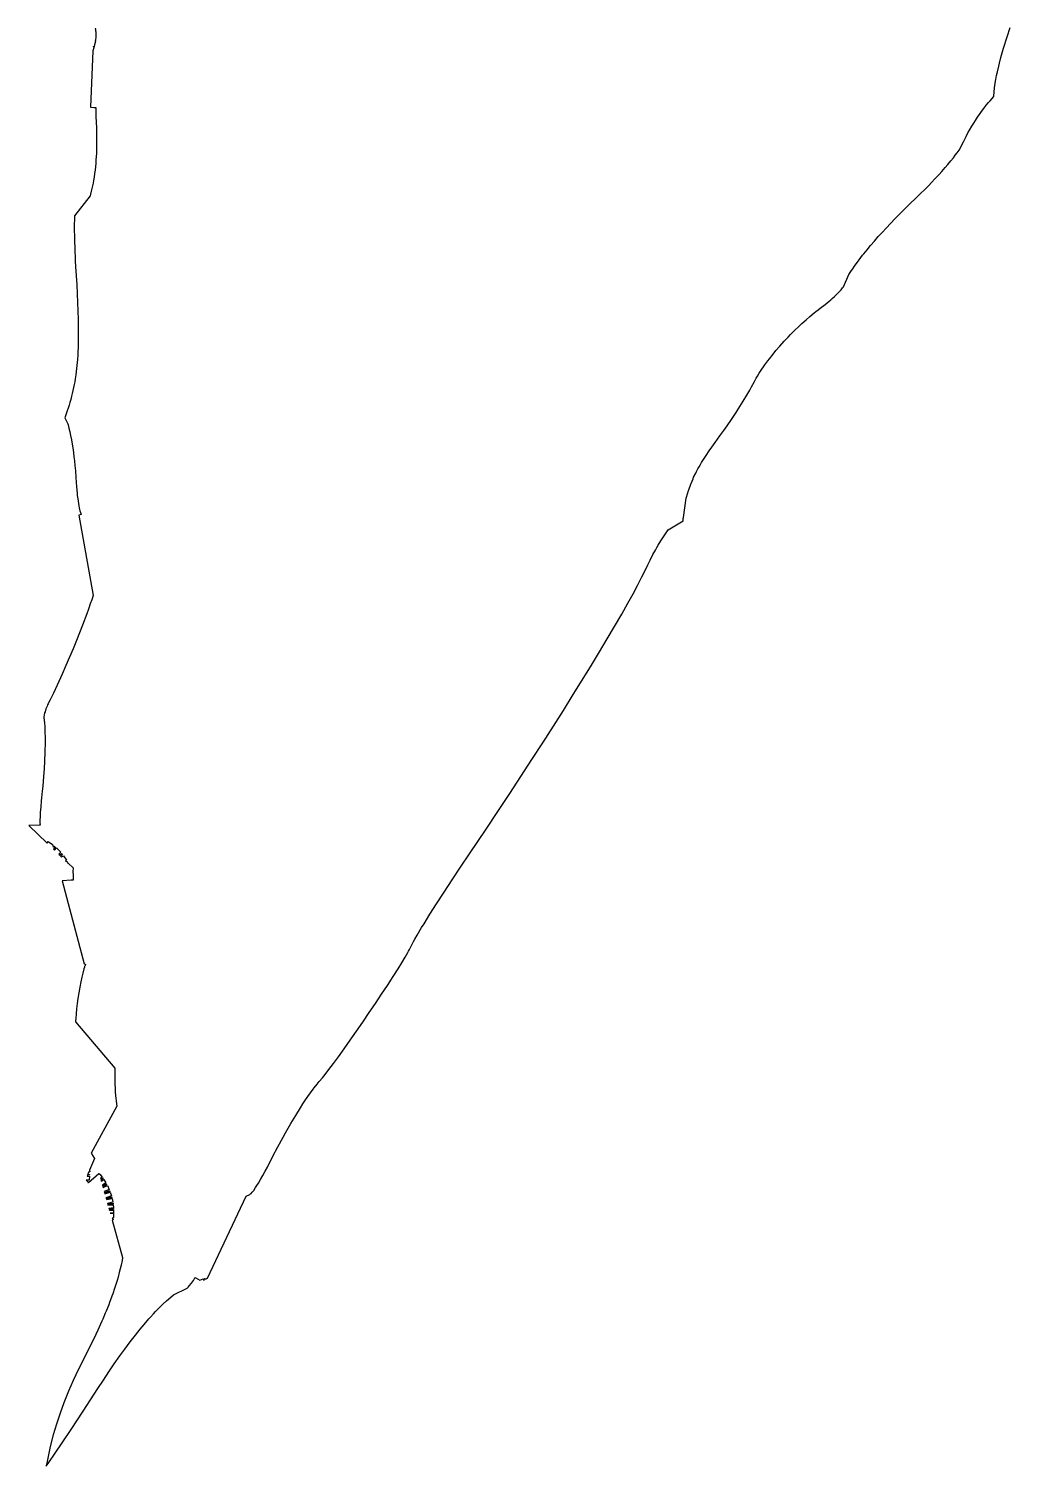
# Model space of a CAD drawing. Header units: metres. Extents: x -0.5 to 50.5, y -0.5 to 50.3.
# Drawn here: x 25.65 to 32.68, y 1.29 to 11.58 of the extents above; entities that cross this region are included whole.
import ezdxf

# ---------------------------------------------------------------- set-up
doc = ezdxf.new("R2010")
doc.units = ezdxf.units.M

msp = doc.modelspace()

# ---------------------------------------------------------------- linework, layer by layer
for p, q in [((26.1287, 11.5858), (26.1301, 11.5804)), ((26.1301, 11.5804), (26.1299, 11.5803)), ((26.1299, 11.5803), (26.13, 11.5788)), ((26.13, 11.5788), (26.1302, 11.5788)), ((26.1302, 11.5788), (26.1306, 11.576)), ((26.1306, 11.576), (26.1314, 11.572)), ((26.1314, 11.572), (26.1312, 11.5719)), ((26.1312, 11.5719), (26.132, 11.5663)), ((26.132, 11.5663), (26.1319, 11.5663)), ((26.1319, 11.5663), (26.1327, 11.5596)), ((26.1327, 11.5596), (26.1325, 11.5596)), ((26.1325, 11.5596), (26.1326, 11.5592)), ((26.1326, 11.5592), (26.1327, 11.5592)), ((26.1327, 11.5592), (26.1333, 11.5506)), ((26.1333, 11.5506), (26.1331, 11.5506)), ((26.1331, 11.5506), (26.1331, 11.5499)), ((26.1331, 11.5499), (26.1333, 11.5499)), ((26.1333, 11.5305), (26.1331, 11.5242)), ((26.1333, 11.5499), (26.1336, 11.5409)), ((26.1335, 11.5305), (26.1333, 11.5305)), ((26.1336, 11.5409), (26.1334, 11.5409)), ((26.1334, 11.5409), (26.1334, 11.5375)), ((26.1334, 11.5375), (26.1336, 11.5375)), ((26.1336, 11.5375), (26.1335, 11.5305)), ((32.6561, 11.5242), (32.678, 11.5902)), ((26.1214, 11.4506), (26.1128, 11.424)), ((26.114, 11.4537), (26.1139, 11.453)), ((26.1139, 11.453), (26.1214, 11.4506)), ((26.1213, 11.4518), (26.114, 11.4537)), ((26.1248, 11.4655), (26.1213, 11.4518)), ((26.1251, 11.4654), (26.1248, 11.4655)), ((26.1303, 11.4919), (26.1251, 11.4654)), ((26.131, 11.4999), (26.1299, 11.492)), ((26.1299, 11.492), (26.1303, 11.4919)), ((26.1313, 11.4999), (26.131, 11.4999)), ((26.1334, 11.5242), (26.1313, 11.4999)), ((26.1331, 11.5242), (26.1334, 11.5242)), ((32.6163, 11.3926), (32.6303, 11.4411)), ((32.6303, 11.4411), (32.6561, 11.5242)), ((26.1128, 11.424), (26.0962, 11.0202)), ((32.5957, 11.3135), (32.6007, 11.3337)), ((32.6007, 11.3337), (32.6117, 11.3759)), ((32.6117, 11.3759), (32.6163, 11.3926)), ((32.575, 11.2166), (32.5807, 11.2465)), ((32.5807, 11.2465), (32.5863, 11.2729)), ((32.5863, 11.2729), (32.5957, 11.3135)), ((32.5604, 11.1), (32.5656, 11.1546)), ((32.5656, 11.1546), (32.5684, 11.176)), ((32.5684, 11.176), (32.575, 11.2166)), ((26.0962, 11.0202), (26.12, 11.0177)), ((26.12, 11.0177), (26.1337, 11.0171)), ((26.1344, 11.0162), (26.1336, 11.0084)), ((26.1337, 11.0171), (26.1337, 11.0162)), ((26.1337, 11.0162), (26.1344, 11.0162)), ((32.4887, 11.0098), (32.5065, 11.0332)), ((32.5065, 11.0332), (32.523, 11.0535)), ((32.523, 11.0535), (32.5333, 11.0657)), ((32.5333, 11.0657), (32.5602, 11.0959)), ((32.5602, 11.0959), (32.5604, 11.1)), ((26.1331, 11.0036), (26.1327, 10.9927)), ((26.1327, 10.9927), (26.1327, 10.9723)), ((26.1327, 10.9723), (26.1332, 10.9528)), ((26.1339, 11.0083), (26.1331, 11.0036)), ((26.1332, 10.9528), (26.1373, 10.8717)), ((26.1336, 11.0084), (26.1339, 11.0083)), ((32.4163, 10.9041), (32.429, 10.9241)), ((32.429, 10.9241), (32.4447, 10.948)), ((32.4447, 10.948), (32.4621, 10.9733)), ((32.4621, 10.9733), (32.4729, 10.9885)), ((32.4729, 10.9885), (32.4887, 11.0098)), ((26.1373, 10.8717), (26.1381, 10.8542)), ((26.1381, 10.8542), (26.1391, 10.817)), ((26.1391, 10.817), (26.1393, 10.7989)), ((32.3526, 10.7909), (32.3626, 10.8103)), ((32.3626, 10.8103), (32.3757, 10.8346)), ((32.3757, 10.8346), (32.3866, 10.854)), ((32.3866, 10.854), (32.4038, 10.8836)), ((32.4038, 10.8836), (32.4163, 10.9041)), ((26.1384, 10.7135), (26.1376, 10.6923)), ((26.1392, 10.747), (26.1384, 10.7135)), ((26.1394, 10.7656), (26.1392, 10.747)), ((26.1393, 10.7989), (26.1394, 10.7656)), ((32.2987, 10.6935), (32.3123, 10.7122)), ((32.3123, 10.7122), (32.3226, 10.7274)), ((32.3226, 10.7274), (32.3324, 10.7492)), ((32.3324, 10.7492), (32.3425, 10.7704)), ((32.3425, 10.7704), (32.3526, 10.7909)), ((26.1325, 10.6157), (26.1305, 10.5945)), ((26.1347, 10.6439), (26.1325, 10.6157)), ((26.136, 10.6625), (26.1347, 10.6439)), ((26.1376, 10.6923), (26.136, 10.6625)), ((32.2127, 10.5879), (32.2306, 10.6088)), ((32.2306, 10.6088), (32.2527, 10.6351)), ((32.2527, 10.6351), (32.2708, 10.6573)), ((32.2708, 10.6573), (32.2845, 10.6749)), ((32.2845, 10.6749), (32.2987, 10.6935)), ((26.1209, 10.5194), (26.1171, 10.4953)), ((26.1246, 10.5446), (26.1209, 10.5194)), ((26.1277, 10.5687), (26.1246, 10.5446)), ((26.1305, 10.5945), (26.1277, 10.5687)), ((32.1146, 10.4799), (32.1407, 10.5077)), ((32.1407, 10.5077), (32.1684, 10.538)), ((32.1684, 10.538), (32.1875, 10.5593)), ((32.1875, 10.5593), (32.2127, 10.5879)), ((26.1036, 10.428), (26.0956, 10.3954)), ((26.1078, 10.4471), (26.1036, 10.428)), ((26.1134, 10.4747), (26.1078, 10.4471)), ((26.1171, 10.4953), (26.1134, 10.4747)), ((32.0097, 10.3742), (32.0368, 10.4007)), ((32.0368, 10.4007), (32.0672, 10.4311)), ((32.0672, 10.4311), (32.0949, 10.4594)), ((32.0949, 10.4594), (32.1146, 10.4799)), ((26.0927, 10.3847), (25.9813, 10.2404)), ((26.0956, 10.3954), (26.0927, 10.3847)), ((31.9189, 10.2869), (31.9527, 10.3199)), ((31.9527, 10.3199), (32.0097, 10.3742)), ((25.9797, 10.21), (25.9792, 10.1876)), ((25.9805, 10.2292), (25.9797, 10.21)), ((25.9813, 10.2404), (25.9805, 10.2292)), ((31.8212, 10.1876), (31.8544, 10.222)), ((31.8544, 10.222), (31.8857, 10.2539)), ((31.8857, 10.2539), (31.9189, 10.2869)), ((25.9792, 10.1876), (25.979, 10.162)), ((25.979, 10.162), (25.9792, 10.1351)), ((25.9792, 10.1351), (25.9797, 10.1009)), ((25.9797, 10.1009), (25.9808, 10.0569)), ((31.7054, 10.0605), (31.7339, 10.0929)), ((31.7339, 10.0929), (31.7608, 10.1229)), ((31.7608, 10.1229), (31.7914, 10.156)), ((31.7914, 10.156), (31.8212, 10.1876)), ((25.9808, 10.0569), (25.9822, 10.0132)), ((25.9822, 10.0132), (25.9864, 9.92195)), ((31.6299, 9.97014), (31.6531, 9.99864)), ((31.6531, 9.99864), (31.678, 10.0286)), ((31.678, 10.0286), (31.7054, 10.0605)), ((25.9864, 9.92195), (25.9889, 9.87578)), ((31.5627, 9.88051), (31.5822, 9.9077)), ((31.5822, 9.9077), (31.5964, 9.92696)), ((31.5964, 9.92696), (31.6213, 9.95917)), ((31.6213, 9.95917), (31.6299, 9.97014)), ((25.9889, 9.87578), (25.9964, 9.74886)), ((31.4836, 9.73236), (31.5236, 9.8206)), ((31.5236, 9.8206), (31.5279, 9.82773)), ((31.5279, 9.82773), (31.5417, 9.84947)), ((31.5417, 9.84947), (31.5503, 9.86241)), ((31.5503, 9.86241), (31.5627, 9.88051)), ((25.9964, 9.74886), (26, 9.683)), ((26, 9.683), (26.0029, 9.62033)), ((31.4299, 9.67224), (31.4399, 9.68205)), ((31.4399, 9.68205), (31.4516, 9.69405)), ((31.4516, 9.69405), (31.467, 9.71091)), ((31.467, 9.71091), (31.4786, 9.72516)), ((31.4786, 9.72516), (31.4808, 9.7285)), ((31.4808, 9.7285), (31.481, 9.72844)), ((31.481, 9.72844), (31.4836, 9.73236)), ((26.0029, 9.62033), (26.0052, 9.55963)), ((31.3039, 9.56938), (31.3184, 9.58049)), ((31.3184, 9.58049), (31.3544, 9.60739)), ((31.3544, 9.60739), (31.3681, 9.61809)), ((31.3681, 9.61809), (31.382, 9.62935)), ((31.382, 9.62935), (31.3945, 9.63989)), ((31.3945, 9.63989), (31.4042, 9.64839)), ((31.4042, 9.64839), (31.4202, 9.66293)), ((31.4202, 9.66293), (31.4299, 9.67224)), ((26.0052, 9.55963), (26.0069, 9.50111)), ((26.0069, 9.50111), (26.0077, 9.45067)), ((31.1593, 9.44412), (31.1869, 9.47)), ((31.1869, 9.47), (31.2165, 9.49675)), ((31.2165, 9.49675), (31.2448, 9.52132)), ((31.2448, 9.52132), (31.2744, 9.54582)), ((31.2744, 9.54582), (31.2865, 9.55563)), ((31.2865, 9.55563), (31.3039, 9.56938)), ((26.0079, 9.3965), (26.0073, 9.34074)), ((26.0077, 9.45067), (26.0079, 9.3965)), ((31.0611, 9.3438), (31.0887, 9.37338)), ((31.0887, 9.37338), (31.1053, 9.39069)), ((31.1053, 9.39069), (31.1396, 9.42508)), ((31.1396, 9.42508), (31.1593, 9.44412)), ((26.0063, 9.30397), (26.0045, 9.26253)), ((26.0073, 9.34074), (26.0063, 9.30397)), ((30.9817, 9.25198), (31.0014, 9.27605)), ((31.0014, 9.27605), (31.0292, 9.30826)), ((31.0292, 9.30826), (31.0611, 9.3438)), ((25.9976, 9.1678), (25.9956, 9.14949)), ((25.9999, 9.19325), (25.9976, 9.1678)), ((26.0013, 9.21127), (25.9999, 9.19325)), ((26.0037, 9.24762), (26.0013, 9.21127)), ((26.0045, 9.26253), (26.0037, 9.24762)), ((30.9121, 9.15996), (30.9227, 9.17493)), ((30.9227, 9.17493), (30.9439, 9.2038)), ((30.9439, 9.2038), (30.9546, 9.2179)), ((30.9546, 9.2179), (30.9817, 9.25198)), ((25.9856, 9.07446), (25.9821, 9.05331)), ((25.9897, 9.10231), (25.9856, 9.07446)), ((25.9926, 9.12411), (25.9897, 9.10231)), ((25.9956, 9.14949), (25.9926, 9.12411)), ((30.8468, 9.0555), (30.8601, 9.07904)), ((30.8601, 9.07904), (30.8682, 9.09264)), ((30.8682, 9.09264), (30.8822, 9.11517)), ((30.8822, 9.11517), (30.9004, 9.14294)), ((30.9004, 9.14294), (30.9121, 9.15996)), ((25.9651, 8.96935), (25.9601, 8.94899)), ((25.9698, 8.99043), (25.9651, 8.96935)), ((25.9742, 9.01144), (25.9698, 8.99043)), ((25.9784, 9.03267), (25.9742, 9.01144)), ((25.9821, 9.05331), (25.9784, 9.03267)), ((30.7672, 8.91527), (30.7921, 8.95685)), ((30.7921, 8.95685), (30.8133, 8.99348)), ((30.8133, 8.99348), (30.8267, 9.01797)), ((30.8267, 9.01797), (30.8468, 9.0555)), ((25.936, 8.86475), (25.9292, 8.8441)), ((25.9422, 8.88481), (25.936, 8.86475)), ((25.9482, 8.90494), (25.9422, 8.88481)), ((25.9539, 8.92522), (25.9482, 8.90494)), ((25.9601, 8.94899), (25.9539, 8.92522)), ((30.7154, 8.83319), (30.7426, 8.87564)), ((30.7426, 8.87564), (30.7672, 8.91527)), ((25.9292, 8.8441), (25.9124, 8.79568)), ((25.9124, 8.79568), (25.9334, 8.75301)), ((25.9334, 8.75301), (25.9357, 8.74435)), ((30.6518, 8.73775), (30.6831, 8.78412)), ((30.6831, 8.78412), (30.7154, 8.83319)), ((25.9357, 8.74435), (25.9413, 8.72205)), ((25.9413, 8.72205), (25.9476, 8.69449)), ((25.9476, 8.69449), (25.9529, 8.66927)), ((25.9529, 8.66927), (25.9591, 8.63692)), ((30.5655, 8.61838), (30.6003, 8.66512)), ((30.6003, 8.66512), (30.6289, 8.70488)), ((30.6289, 8.70488), (30.6518, 8.73775)), ((25.9591, 8.63692), (25.9643, 8.60667)), ((25.9643, 8.60667), (25.9684, 8.58093)), ((25.9684, 8.58093), (25.9733, 8.54684)), ((25.9733, 8.54684), (25.9772, 8.51682)), ((30.5012, 8.5262), (30.5233, 8.5592)), ((30.5233, 8.5592), (30.542, 8.58574)), ((30.542, 8.58574), (30.5655, 8.61838)), ((25.9772, 8.51682), (25.9808, 8.48636)), ((25.9808, 8.48636), (25.9842, 8.45387)), ((25.9842, 8.45387), (25.9877, 8.41614)), ((30.4431, 8.43031), (30.4505, 8.4437)), ((30.4505, 8.4437), (30.461, 8.46201)), ((30.461, 8.46201), (30.4691, 8.4756)), ((30.4691, 8.4756), (30.4817, 8.49596)), ((30.4817, 8.49596), (30.5012, 8.5262)), ((25.9877, 8.41614), (25.9914, 8.36693)), ((25.9914, 8.36693), (25.9952, 8.29976)), ((30.3934, 8.32564), (30.4077, 8.35936)), ((30.4077, 8.35936), (30.4122, 8.36925)), ((30.4122, 8.36925), (30.4267, 8.39905)), ((30.4267, 8.39905), (30.4323, 8.41011)), ((30.4323, 8.41011), (30.4431, 8.43031)), ((25.9952, 8.29976), (25.9968, 8.27962)), ((25.9968, 8.27962), (25.9991, 8.25381)), ((25.9991, 8.25381), (26.0008, 8.23854)), ((26.0008, 8.23854), (26.0036, 8.21587)), ((30.3609, 8.22655), (30.3748, 8.27452)), ((30.3748, 8.27452), (30.3766, 8.27983)), ((30.3766, 8.27983), (30.3909, 8.31938)), ((30.3909, 8.31938), (30.3934, 8.32564)), ((26.0036, 8.21587), (26.0062, 8.1974)), ((26.0062, 8.1974), (26.0089, 8.18076)), ((26.0089, 8.18076), (26.0119, 8.16417)), ((26.0119, 8.16417), (26.0146, 8.1508)), ((26.0146, 8.1508), (26.0173, 8.13895)), ((26.0173, 8.13895), (26.02, 8.12856)), ((30.3384, 8.08029), (30.3593, 8.22023)), ((30.3593, 8.22023), (30.3609, 8.22655)), ((26.0284, 8.10289), (26.0115, 8.09686)), ((26.0115, 8.09686), (26.1135, 7.52359)), ((26.02, 8.12856), (26.0237, 8.11635)), ((26.0237, 8.11635), (26.0265, 8.10994)), ((26.0265, 8.10994), (26.0262, 8.1098)), ((26.0262, 8.1098), (26.0273, 8.10704)), ((26.0273, 8.10704), (26.027, 8.10696)), ((26.027, 8.10696), (26.0284, 8.10289)), ((30.2286, 7.99196), (30.3381, 8.05818)), ((30.3381, 8.0744), (30.3384, 8.08029)), ((30.3381, 8.05818), (30.3381, 8.0744)), ((30.1777, 7.91527), (30.1863, 7.92915)), ((30.1863, 7.92915), (30.2001, 7.95067)), ((30.2001, 7.95067), (30.2097, 7.96492)), ((30.2097, 7.96492), (30.2286, 7.99196)), ((30.121, 7.81546), (30.1382, 7.84723)), ((30.1382, 7.84723), (30.1485, 7.86562)), ((30.1485, 7.86562), (30.1579, 7.88205)), ((30.1579, 7.88205), (30.1777, 7.91527)), ((30.0642, 7.70132), (30.0836, 7.74167)), ((30.0836, 7.74167), (30.1003, 7.77518)), ((30.1003, 7.77518), (30.121, 7.81546)), ((30.0105, 7.5946), (30.0421, 7.65619)), ((30.0421, 7.65619), (30.0642, 7.70132)), ((26.1135, 7.52359), (26.1038, 7.4919)), ((29.9414, 7.46739), (29.9781, 7.53406)), ((29.9781, 7.53406), (30.0105, 7.5946)), ((26.0814, 7.4261), (26.0686, 7.39049)), ((26.0939, 7.46208), (26.0814, 7.4261)), ((26.1038, 7.4919), (26.0939, 7.46208)), ((29.8974, 7.38947), (29.9414, 7.46739)), ((26.0388, 7.3111), (26.0172, 7.25555)), ((26.0686, 7.39049), (26.0388, 7.3111)), ((29.8463, 7.30107), (29.8974, 7.38947)), ((26.0172, 7.25555), (25.9955, 7.20148)), ((29.7383, 7.11882), (29.7943, 7.21252)), ((29.7943, 7.21252), (29.8463, 7.30107)), ((25.9704, 7.14034), (25.9451, 7.08051)), ((25.9955, 7.20148), (25.9704, 7.14034)), ((29.6807, 7.02359), (29.7383, 7.11882)), ((25.9196, 7.02141), (25.8926, 6.96027)), ((25.9451, 7.08051), (25.9196, 7.02141)), ((29.6153, 6.91702), (29.6807, 7.02359)), ((25.8926, 6.96027), (25.8561, 6.88023)), ((29.5509, 6.8132), (29.6153, 6.91702)), ((25.8296, 6.82411), (25.8057, 6.77512)), ((25.8561, 6.88023), (25.8296, 6.82411)), ((29.4795, 6.69943), (29.5509, 6.8132)), ((25.7699, 6.69086), (25.7671, 6.68163)), ((25.7768, 6.71115), (25.7699, 6.69086)), ((25.7846, 6.73106), (25.7768, 6.71115)), ((25.7883, 6.7395), (25.7846, 6.73106)), ((25.7923, 6.74814), (25.7883, 6.7395)), ((25.7979, 6.75978), (25.7923, 6.74814)), ((25.8057, 6.77512), (25.7979, 6.75978)), ((29.4086, 6.58749), (29.4795, 6.69943)), ((25.7629, 6.66527), (25.7611, 6.65706)), ((25.7611, 6.65706), (25.762, 6.64957)), ((25.762, 6.64957), (25.7659, 6.60893)), ((25.7671, 6.68163), (25.7629, 6.66527)), ((25.7659, 6.60893), (25.7675, 6.58363)), ((25.7675, 6.58363), (25.7687, 6.56104)), ((25.7687, 6.56104), (25.7697, 6.53348)), ((25.7697, 6.53348), (25.77, 6.51617)), ((25.77, 6.51617), (25.7702, 6.49451)), ((25.7702, 6.49451), (25.7702, 6.4565)), ((29.3321, 6.46776), (29.4086, 6.58749)), ((25.7692, 6.40161), (25.7669, 6.33763)), ((25.7696, 6.4165), (25.7692, 6.40161)), ((25.7702, 6.4565), (25.7696, 6.4165)), ((29.255, 6.34818), (29.3321, 6.46776)), ((25.7638, 6.28079), (25.76, 6.22662)), ((25.7669, 6.33763), (25.7638, 6.28079)), ((29.1754, 6.22583), (29.255, 6.34818)), ((25.76, 6.22662), (25.7538, 6.15685)), ((29.0954, 6.10399), (29.1754, 6.22583)), ((25.7448, 6.07492), (25.7426, 6.05362)), ((25.7502, 6.12268), (25.7448, 6.07492)), ((25.7538, 6.15685), (25.7502, 6.12268)), ((29.0106, 5.97575), (29.0954, 6.10399)), ((25.7387, 6.01044), (25.7357, 5.9698)), ((25.7426, 6.05362), (25.7387, 6.01044)), ((28.9272, 5.8508), (29.0106, 5.97575)), ((25.734, 5.87791), (25.6535, 5.87587)), ((25.6535, 5.87587), (25.7849, 5.75005)), ((25.7342, 5.94167), (25.7333, 5.91179)), ((25.7333, 5.91179), (25.7337, 5.89375)), ((25.7337, 5.89375), (25.7339, 5.89165)), ((25.7339, 5.89165), (25.7337, 5.89165)), ((25.7337, 5.89165), (25.734, 5.88802)), ((25.734, 5.88802), (25.7338, 5.88802)), ((25.7338, 5.88802), (25.7343, 5.8811)), ((25.7343, 5.8811), (25.734, 5.8811)), ((25.734, 5.8811), (25.734, 5.87791)), ((25.7357, 5.9698), (25.7342, 5.94167)), ((28.8078, 5.67334), (28.9272, 5.8508)), ((25.7849, 5.75005), (25.7935, 5.76189)), ((25.7935, 5.76189), (25.8233, 5.74022)), ((25.8233, 5.74022), (25.8284, 5.72096)), ((25.8284, 5.72096), (25.8354, 5.72903)), ((25.8428, 5.72264), (25.8315, 5.70955)), ((25.8315, 5.70955), (25.8329, 5.70395)), ((25.8329, 5.70395), (25.8368, 5.70016)), ((25.8354, 5.72903), (25.8428, 5.72264)), ((25.8368, 5.70016), (25.8526, 5.71529)), ((25.8526, 5.71529), (25.8821, 5.68446)), ((25.8821, 5.68446), (25.8676, 5.67065)), ((25.8676, 5.67065), (25.8742, 5.6644)), ((25.8742, 5.6644), (25.8881, 5.67546)), ((25.8945, 5.66747), (25.8817, 5.65721)), ((25.8881, 5.67546), (25.8945, 5.66747)), ((28.744, 5.57797), (28.8078, 5.67334)), ((25.8817, 5.65721), (25.8884, 5.65088)), ((25.8884, 5.65088), (25.9016, 5.65976)), ((25.9016, 5.65976), (25.9234, 5.62726)), ((25.9234, 5.62726), (25.9172, 5.62311)), ((25.9172, 5.62311), (25.9225, 5.6181)), ((25.9225, 5.6181), (25.9264, 5.62029)), ((25.9264, 5.62029), (25.9318, 5.61053)), ((25.9318, 5.61053), (25.9309, 5.61003)), ((25.9309, 5.61003), (25.9343, 5.60675)), ((25.9343, 5.60675), (25.9345, 5.6069)), ((25.9345, 5.6069), (25.9348, 5.60632)), ((25.9348, 5.60632), (25.9705, 5.57208)), ((25.9705, 5.57208), (25.9701, 5.54417)), ((28.6831, 5.48587), (28.744, 5.57797)), ((25.9577, 5.4839), (25.8925, 5.47867)), ((25.8925, 5.47867), (26.0493, 4.88606)), ((25.9716, 5.48463), (25.9577, 5.4839)), ((25.9701, 5.54417), (25.9702, 5.52251)), ((25.9702, 5.52251), (25.9705, 5.50578)), ((25.9705, 5.50578), (25.9709, 5.49684)), ((25.9709, 5.49684), (25.9713, 5.49474)), ((25.9713, 5.49474), (25.9712, 5.49474)), ((25.9712, 5.49474), (25.9719, 5.48906)), ((25.9719, 5.48906), (25.9716, 5.489)), ((25.9716, 5.489), (25.9719, 5.48506)), ((25.9719, 5.48506), (25.9716, 5.48506)), ((25.9716, 5.48506), (25.9716, 5.48463)), ((28.6254, 5.39746), (28.6831, 5.48587)), ((28.5723, 5.31511), (28.6254, 5.39746)), ((28.5245, 5.24001), (28.5723, 5.31511)), ((28.465, 5.14435), (28.4824, 5.17255)), ((28.4824, 5.17255), (28.5245, 5.24001)), ((28.3988, 5.02992), (28.4067, 5.04453)), ((28.4067, 5.04453), (28.4163, 5.0619)), ((28.4163, 5.0619), (28.4328, 5.09047)), ((28.4328, 5.09047), (28.465, 5.14435)), ((28.3486, 4.93353), (28.3673, 4.96594)), ((28.3673, 4.96594), (28.3722, 4.97517)), ((28.3722, 4.97517), (28.3775, 4.98682)), ((28.3775, 4.98682), (28.3988, 5.02992)), ((26.0485, 4.85065), (26.0399, 4.81889)), ((26.052, 4.862), (26.0485, 4.85065)), ((26.0493, 4.88606), (26.0595, 4.88228)), ((26.0534, 4.86577), (26.052, 4.862)), ((26.0542, 4.86752), (26.0534, 4.86577)), ((26.0565, 4.87376), (26.0541, 4.86774)), ((26.0541, 4.86774), (26.0542, 4.86752)), ((26.0595, 4.88228), (26.0564, 4.87384)), ((26.0564, 4.87384), (26.0565, 4.87376)), ((28.2621, 4.79489), (28.2966, 4.84912)), ((28.2966, 4.84912), (28.3232, 4.89159)), ((28.3232, 4.89159), (28.3486, 4.93353)), ((26.0259, 4.7571), (26.0187, 4.71944)), ((26.0327, 4.78908), (26.0259, 4.7571)), ((26.0399, 4.81889), (26.0327, 4.78908)), ((28.2204, 4.73085), (28.2621, 4.79489)), ((26.0051, 4.63693), (26.0004, 4.6024)), ((26.0115, 4.6783), (26.0051, 4.63693)), ((26.0187, 4.71944), (26.0115, 4.6783)), ((28.1353, 4.6024), (28.1785, 4.66702)), ((28.1785, 4.66702), (28.2204, 4.73085)), ((25.9957, 4.56227), (25.9922, 4.52695)), ((26.0004, 4.6024), (25.9957, 4.56227)), ((28.0442, 4.46828), (28.0902, 4.53574)), ((28.0902, 4.53574), (28.1353, 4.6024)), ((25.9889, 4.47743), (25.9888, 4.46907)), ((25.9888, 4.46907), (26.2688, 4.1394)), ((25.9898, 4.49489), (25.9889, 4.47743)), ((25.9922, 4.52695), (25.9898, 4.49489)), ((27.9988, 4.40248), (28.0442, 4.46828)), ((27.9108, 4.27753), (27.9541, 4.33859)), ((27.9541, 4.33859), (27.9988, 4.40248)), ((27.8696, 4.22009), (27.9108, 4.27753)), ((26.2688, 4.1394), (26.2699, 4.05275)), ((27.7742, 4.09267), (27.8011, 4.12755)), ((27.8011, 4.12755), (27.8347, 4.17233)), ((27.8347, 4.17233), (27.8696, 4.22009)), ((26.2699, 4.05275), (26.2707, 4.02171)), ((26.2707, 4.02171), (26.2716, 3.9951)), ((27.6953, 3.99744), (27.7166, 4.02432)), ((27.7166, 4.02432), (27.7323, 4.04286)), ((27.7323, 4.04286), (27.755, 4.06882)), ((27.755, 4.06882), (27.7742, 4.09267)), ((26.2716, 3.9951), (26.2728, 3.97067)), ((26.2728, 3.97067), (26.2749, 3.94102)), ((26.2749, 3.94102), (26.2763, 3.9243)), ((26.2763, 3.9243), (26.2784, 3.90468)), ((27.6302, 3.90474), (27.6507, 3.93527)), ((27.6507, 3.93527), (27.6691, 3.96167)), ((27.6691, 3.96167), (27.6885, 3.98834)), ((27.6885, 3.98834), (27.6953, 3.99744)), ((26.2843, 3.86621), (26.1003, 3.53036)), ((26.2784, 3.90468), (26.2814, 3.88177)), ((26.2814, 3.88177), (26.2843, 3.86621)), ((27.5643, 3.79999), (27.5984, 3.85538)), ((27.5984, 3.85538), (27.6162, 3.88322)), ((27.6162, 3.88322), (27.6302, 3.90474)), ((27.4915, 3.67525), (27.5301, 3.74249)), ((27.5301, 3.74249), (27.5643, 3.79999)), ((27.4369, 3.57587), (27.474, 3.64392)), ((27.474, 3.64392), (27.4915, 3.67525)), ((26.1003, 3.53036), (26.124, 3.49257)), ((27.3614, 3.43056), (27.4015, 3.50885)), ((27.4015, 3.50885), (27.4369, 3.57587)), ((26.124, 3.49257), (26.0889, 3.40897)), ((26.0889, 3.40897), (26.0897, 3.39529)), ((27.3282, 3.36862), (27.3462, 3.40163)), ((27.3462, 3.40163), (27.3614, 3.43056)), ((26.0851, 3.33539), (26.0653, 3.33736)), ((26.0653, 3.33736), (26.0728, 3.32639)), ((26.0745, 3.37457), (26.0709, 3.36607)), ((26.0709, 3.36607), (26.0879, 3.3644)), ((26.0728, 3.32639), (26.0829, 3.32471)), ((26.0878, 3.37407), (26.0745, 3.37457)), ((26.083, 3.39493), (26.0761, 3.37836)), ((26.0761, 3.37836), (26.0879, 3.37791)), ((26.0819, 3.31976), (26.0766, 3.32063)), ((26.0766, 3.32063), (26.0778, 3.31889)), ((26.0778, 3.31889), (26.0804, 3.31839)), ((26.0804, 3.31839), (26.0819, 3.31976)), ((26.0822, 3.31998), (26.1557, 3.38512)), ((26.0829, 3.32471), (26.0822, 3.31998)), ((26.0897, 3.39529), (26.083, 3.39493)), ((26.0879, 3.3644), (26.0851, 3.33539)), ((26.0879, 3.37791), (26.0878, 3.37407)), ((26.1557, 3.38512), (26.1574, 3.38322)), ((26.1574, 3.38322), (26.1594, 3.37625)), ((26.1594, 3.37625), (26.1622, 3.37851)), ((26.1622, 3.37851), (26.1787, 3.35786)), ((26.1787, 3.35786), (26.1671, 3.34856)), ((26.1671, 3.34856), (26.1685, 3.34332)), ((26.1685, 3.34332), (26.1818, 3.35277)), ((26.186, 3.34695), (26.1706, 3.33598)), ((26.1706, 3.33598), (26.1725, 3.32899)), ((26.1725, 3.32899), (26.1911, 3.34056)), ((26.206, 3.31657), (26.1805, 3.30064)), ((26.1805, 3.30064), (26.1817, 3.29636)), ((26.1817, 3.29636), (26.2085, 3.31104)), ((26.1818, 3.35277), (26.186, 3.34695)), ((26.2119, 3.30479), (26.1837, 3.28931)), ((26.1853, 3.28357), (26.2162, 3.29803)), ((26.1911, 3.34056), (26.206, 3.31657)), ((26.2085, 3.31104), (26.2119, 3.30479)), ((26.2162, 3.29803), (26.229, 3.27063)), ((27.2772, 3.28305), (27.2867, 3.29745)), ((27.2867, 3.29745), (27.2975, 3.31511)), ((27.2975, 3.31511), (27.3123, 3.34033)), ((27.3123, 3.34033), (27.3282, 3.36862)), ((26.1837, 3.28931), (26.1853, 3.28357)), ((26.229, 3.27063), (26.1935, 3.25404)), ((26.1935, 3.25404), (26.1951, 3.2486)), ((26.1951, 3.2486), (26.2315, 3.26285)), ((26.2341, 3.25616), (26.197, 3.24162)), ((26.197, 3.24162), (26.1981, 3.23763)), ((26.1981, 3.23763), (26.2369, 3.25027)), ((26.2454, 3.22395), (26.2055, 3.21094)), ((26.2055, 3.21094), (26.2067, 3.20694)), ((26.2067, 3.20694), (26.2467, 3.21748)), ((26.2486, 3.21028), (26.2087, 3.19981)), ((26.2087, 3.19981), (26.2095, 3.19684)), ((26.2095, 3.19684), (26.2504, 3.20512)), ((26.2315, 3.26285), (26.2341, 3.25616)), ((26.2369, 3.25027), (26.2454, 3.22395)), ((26.2467, 3.21748), (26.2486, 3.21028)), ((26.2504, 3.20512), (26.2558, 3.1783)), ((26.9335, 2.63454), (27.2086, 3.22221)), ((27.2086, 3.22221), (27.2348, 3.23463)), ((27.2348, 3.23463), (27.2434, 3.23987)), ((27.2434, 3.23987), (27.2455, 3.24168)), ((27.2455, 3.24168), (27.253, 3.24983)), ((27.253, 3.24983), (27.2632, 3.26306)), ((27.2632, 3.26306), (27.2772, 3.28305)), ((26.2558, 3.1783), (26.2169, 3.17038)), ((26.2169, 3.17038), (26.2181, 3.16602)), ((26.2181, 3.16602), (26.2565, 3.17146)), ((26.2576, 3.16383), (26.2202, 3.15852)), ((26.2202, 3.15852), (26.2206, 3.15707)), ((26.2206, 3.15707), (26.2583, 3.16063)), ((26.2605, 3.13751), (26.227, 3.13432)), ((26.227, 3.13432), (26.2276, 3.13193)), ((26.2276, 3.13193), (26.2604, 3.13338)), ((26.2608, 3.12517), (26.2299, 3.12378)), ((26.2299, 3.12378), (26.2305, 3.12175)), ((26.2305, 3.12175), (26.2611, 3.12167)), ((26.2611, 3.09943), (26.2367, 3.0995)), ((26.2367, 3.0995), (26.2369, 3.09892)), ((26.2369, 3.09892), (26.2608, 3.09775)), ((26.2565, 3.17146), (26.2576, 3.16383)), ((26.2583, 3.16063), (26.2605, 3.13751)), ((26.2605, 3.08969), (26.259, 3.07253)), ((26.2604, 3.13338), (26.2608, 3.12517)), ((26.2608, 3.09775), (26.2605, 3.08969)), ((26.2611, 3.12167), (26.2611, 3.09943)), ((26.2558, 3.05014), (26.2502, 3.05101)), ((26.2502, 3.05101), (26.3253, 2.78233)), ((26.2578, 3.06337), (26.2505, 3.06424)), ((26.2505, 3.06424), (26.2566, 3.0553)), ((26.2566, 3.0553), (26.2558, 3.05014)), ((26.2589, 3.07253), (26.2578, 3.06337)), ((26.259, 3.07253), (26.2589, 3.07253)), ((26.3253, 2.78233), (26.3215, 2.76146)), ((26.3085, 2.70134), (26.3016, 2.67409)), ((26.3147, 2.7281), (26.3085, 2.70134)), ((26.3215, 2.76146), (26.3147, 2.7281)), ((26.2747, 2.58191), (26.2678, 2.56061)), ((26.2861, 2.61876), (26.2747, 2.58191)), ((26.2929, 2.64211), (26.2861, 2.61876)), ((26.3016, 2.67409), (26.2929, 2.64211)), ((26.7967, 2.57297), (26.8027, 2.58002)), ((26.8027, 2.58002), (26.8177, 2.59892)), ((26.8177, 2.59892), (26.8316, 2.61804)), ((26.8316, 2.61804), (26.8352, 2.62328)), ((26.8352, 2.62328), (26.8405, 2.63177)), ((26.8405, 2.63177), (26.8431, 2.63635)), ((26.8431, 2.63635), (26.8433, 2.63629)), ((26.8433, 2.63629), (26.8454, 2.63977)), ((26.8454, 2.63977), (26.8786, 2.61964)), ((26.8786, 2.61964), (26.9012, 2.6288)), ((26.9012, 2.6288), (26.9046, 2.62036)), ((26.9046, 2.62036), (26.9131, 2.62459)), ((26.9108, 2.63164), (26.9153, 2.63316)), ((26.9131, 2.62459), (26.9108, 2.63164)), ((26.9153, 2.63316), (26.9174, 2.62669)), ((26.9174, 2.62669), (26.9335, 2.63454)), ((26.2489, 2.50674), (26.2321, 2.46146)), ((26.255, 2.52347), (26.2489, 2.50674)), ((26.2678, 2.56061), (26.255, 2.52347)), ((26.6157, 2.45062), (26.6385, 2.47185)), ((26.6385, 2.47185), (26.6525, 2.48434)), ((26.6525, 2.48434), (26.6892, 2.51488)), ((26.6892, 2.51488), (26.7866, 2.56258)), ((26.7866, 2.56258), (26.7887, 2.56453)), ((26.7887, 2.56453), (26.7967, 2.57297)), ((26.2015, 2.38512), (26.1828, 2.34106)), ((26.2068, 2.39799), (26.2015, 2.38512)), ((26.2256, 2.44473), (26.2068, 2.39799)), ((26.2321, 2.46146), (26.2256, 2.44473)), ((26.5253, 2.35626), (26.5468, 2.38011)), ((26.5468, 2.38011), (26.5617, 2.3961)), ((26.5617, 2.3961), (26.5824, 2.41762)), ((26.5824, 2.41762), (26.5998, 2.43513)), ((26.5998, 2.43513), (26.6157, 2.45062)), ((26.177, 2.32755), (26.1474, 2.26183)), ((26.1828, 2.34106), (26.177, 2.32755)), ((26.4171, 2.22585), (26.4517, 2.26932)), ((26.4517, 2.26932), (26.4796, 2.30319)), ((26.4796, 2.30319), (26.5137, 2.34303)), ((26.5137, 2.34303), (26.5253, 2.35626)), ((26.1185, 2.20041), (26.0844, 2.13083)), ((26.1474, 2.26183), (26.1185, 2.20041)), ((26.3418, 2.12648), (26.3804, 2.1783)), ((26.3804, 2.1783), (26.4171, 2.22585)), ((26.0541, 2.07144), (26.0101, 1.98363)), ((26.0844, 2.13083), (26.0541, 2.07144)), ((26.2659, 2.02042), (26.3064, 2.0777)), ((26.3064, 2.0777), (26.3418, 2.12648)), ((26.0101, 1.98363), (25.9713, 1.90141)), ((26.1873, 1.90518), (26.227, 1.96393)), ((26.227, 1.96393), (26.2659, 2.02042)), ((25.9713, 1.90141), (25.9384, 1.82602)), ((26.1469, 1.84419), (26.1873, 1.90518)), ((25.9384, 1.82602), (25.9041, 1.74097)), ((26.0421, 1.68195), (26.1469, 1.84419)), ((25.8772, 1.66733), (25.8512, 1.58875)), ((25.9041, 1.74097), (25.8772, 1.66733)), ((25.9561, 1.55058), (26.0421, 1.68195)), ((25.8512, 1.58875), (25.829, 1.51256)), ((25.8932, 1.45572), (25.9561, 1.55058)), ((25.829, 1.51256), (25.8076, 1.4299)), ((25.8424, 1.38033), (25.8932, 1.45572)), ((25.7894, 1.34682), (25.7784, 1.2878)), ((25.8076, 1.4299), (25.7894, 1.34682)), ((25.7969, 1.3141), (25.8424, 1.38033)), ((25.7784, 1.2878), (25.7969, 1.3141))]:
    msp.add_line(p, q)

doc.saveas('drawing.dxf')
